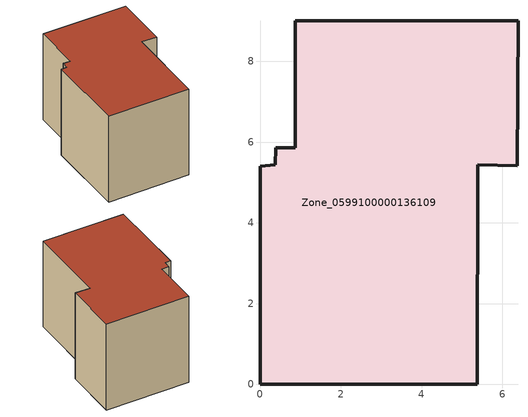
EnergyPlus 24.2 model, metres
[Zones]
Zone_0599100000136109
 floor ground (C_G): 0.39,5.86 0.87,5.86 0.87,9.01 6.39,9.01 6.37,5.41 5.39,5.44 5.38,0 0.01,0 0,5.4 0.38,5.44 z0
 wall outside (C_F): 5.39,5.44 6.37,5.41 6.39,9.01 0.87,9.01 0.87,5.86 0.39,5.86 0.38,5.44 0,5.4 0.01,0 5.38,0 5.39,5.44 z0:6.09
 roof outside (C_R): 0.87,5.86 0.39,5.86 0.38,5.44 0,5.4 0.01,0 5.38,0 5.39,5.44 6.37,5.41 6.39,9.01 0.87,9.01 z6.09
[BUILDING]
Pand.0599100000136109: North Axis=0; Terrain=City; Loads Convergence Tolerance Value=0.04; Temperature Convergence Tolerance Value=0.4; Solar Distribution=FullExterior; Maximum Number of Warmup Days=25; Minimum Number of Warmup Days=1
[Site:Location]
Rotterdam.The.Hague.AP_ZH_NLD Design_Conditions: Latitude=51.96; Longitude=4.45; Time Zone=1; Elevation=-4.5
[SITE:GROUNDTEMPERATURE:BUILDINGSURFACE]
18, 18, 18, 18, 18, 18, 18, 18, 18, 18, 18, 18
[MATERIAL] Thermal Absorptance=0.9; Solar Absorptance=0.7; Visible Absorptance=0.7
Name | Roughness | Thickness | Conductivity | Density | Specific Heat
G.TC.1946-1964 | MediumSmooth | 0.15 | 1 | 540 | 1210
F.TC.1946-1964 | Rough | 0.3 | 0.857143 | 1920 | 840
R.TC.1946-1964 | MediumRough | 0.2 | 0.235294 | 1500 | 1000
[CONSTRUCTION]
C_G: G.TC.1946-1964
C_F: F.TC.1946-1964
C_R: R.TC.1946-1964
[ZONE]
Zone_0599100000136109: Type=1; Multiplier=1; Ceiling Height=Autocalculate; Volume=Autocalculate; Floor Area=autocalculate; Part of Total Floor Area=Yes
[ZONEINFILTRATION:DESIGNFLOWRATE]
Infil_Zone_0599100000136109: Zone or ZoneList or Space or SpaceList=Zone_0599100000136109; Schedule=AlwaysOn; Design Flow Rate Calculation Method=Flow/Area; Flow Rate per Floor Area=0.003; Constant Term Coefficient=1; Temperature Term Coefficient=0; Velocity Term Coefficient=0; Velocity Squared Term Coefficient=0
[HVACTEMPLATE:ZONE:IDEALLOADSAIRSYSTEM]
Zone_0599100000136109: Maximum Heating Supply Air Temperature=50; Minimum Cooling Supply Air Temperature=13; Maximum Heating Supply Air Humidity Ratio=0.0156; Minimum Cooling Supply Air Humidity Ratio=0.0077; Heating Limit=NoLimit; Cooling Limit=NoLimit; Dehumidification Control Type=ConstantSensibleHeatRatio; Cooling Sensible Heat Ratio=0.7; Dehumidification Setpoint=60; Humidification Control Type=None; Humidification Setpoint=30; Outdoor Air Method=None; Outdoor Air Flow Rate per Person=0.00944; Outdoor Air Flow Rate per Zone Floor Area=0; Outdoor Air Flow Rate per Zone=0; Demand Controlled Ventilation Type=None; Outdoor Air Economizer Type=NoEconomizer; Heat Recovery Type=None; Sensible Heat Recovery Effectiveness=0.7; Latent Heat Recovery Effectiveness=0.65
[ZONECONTROL:THERMOSTAT]
ThermostatControl_Zone_0599100000136109: Zone or ZoneList=Zone_0599100000136109; Control Type Schedule=DualSetpointControlType; Control 1=Thermostat_Zone_0599100000136109; Temperature Difference Between Cutout And Setpoint=0
[THERMOSTATSETPOINT:DUALSETPOINT]
Thermostat_Zone_0599100000136109: Heating Setpoint Temperature Schedule=HeatingSetpoint_Zone_0599100000136109; Cooling Setpoint Temperature Schedule=CoolingSetpoint_Zone_0599100000136109
[SCHEDULE:COMPACT]
HeatingSetpoint_Zone_0599100000136109: Through: 12/31, For: AllDays, Until: 24:00, 21
CoolingSetpoint_Zone_0599100000136109: Through: 12/31, For: AllDays, Until: 24:00, 24
DualSetpointControlType: Through: 12/31, For: AllDays, Until: 24:00, 4
AlwaysOn: Through: 12/31, For: AllDays, Until: 24:00, 1
